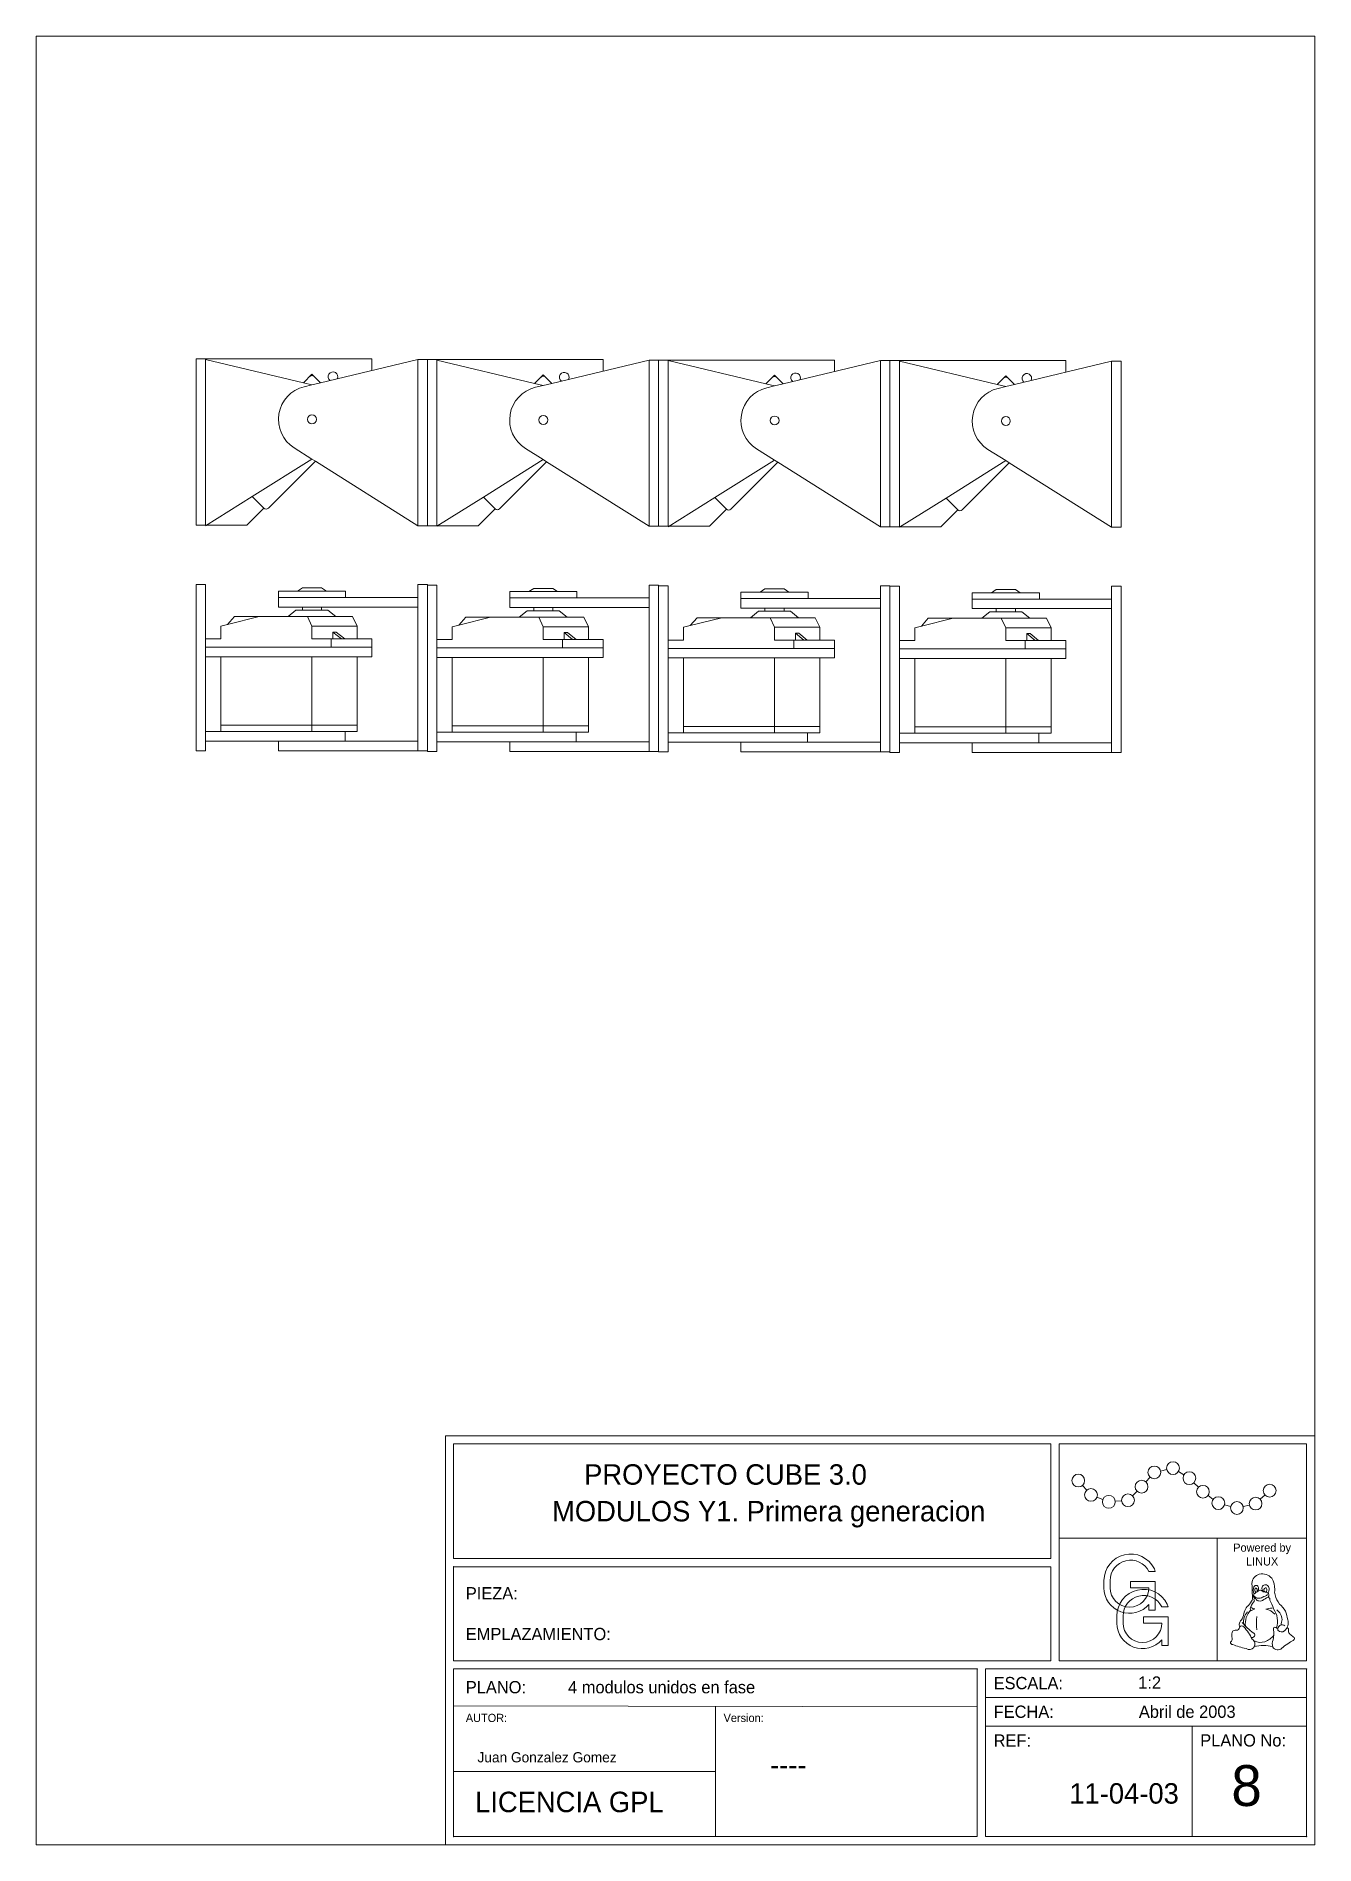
# Model space of a CAD drawing. Header units: millimetres. Extents: x 0 to 400, y 0 to 566.
import ezdxf

# ---------------------------------------------------------------- set-up
doc = ezdxf.new("R2010")
doc.units = ezdxf.units.MM
doc.layers.get('0').update_dxf_attribs({"linetype": 'CONTINUOUS'})
doc.layers.add('NULL', color=7, linetype='CONTINUOUS', lineweight=0)

msp = doc.modelspace()

# ---------------------------------------------------------------- linework, layer by layer
at = {"color": 0, "linetype": 'CONTINUOUS', "lineweight": 0}
for p, q in [((0, 566), (0, 0)), ((0, 566), (400, 566)), ((400, 566), (400, 0)), ((50.016807, 412.978151), (50.016807, 464.978151)), ((50.016807, 464.978151), (53.016807, 464.978151)), ((53.016807, 464.978151), (105.016807, 464.978151)), ((53.016807, 412.978151), (53.016807, 464.978151)), ((53.016807, 464.809079), (83.576772, 457.51118)), ((119.371075, 464.809079), (88.975467, 457.515895)), ((105.016807, 461.364887), (105.016807, 464.978151)), ((119.371075, 412.809079), (119.371075, 464.809079)), ((122.371075, 464.809079), (119.371075, 464.809079)), ((122.371075, 412.809079), (122.371075, 464.809079)), ((122.371075, 412.809079), (122.371075, 464.809079)), ((122.371075, 464.809079), (125.371075, 464.809079)), ((125.371075, 464.809079), (177.371075, 464.809079)), ((125.371075, 412.809079), (125.371075, 464.809079)), ((125.371075, 464.640007), (155.93104, 457.342108)), ((191.725343, 464.640007), (161.329735, 457.346823)), ((177.371075, 461.195815), (177.371075, 464.809079)), ((191.725343, 412.640007), (191.725343, 464.640007)), ((194.725343, 464.640007), (191.725343, 464.640007)), ((194.725343, 412.640007), (194.725343, 464.640007)), ((194.725343, 412.640007), (194.725343, 464.640007)), ((194.725343, 464.640007), (197.725343, 464.640007)), ((197.725343, 464.640007), (249.725343, 464.640007)), ((197.725343, 412.640007), (197.725343, 464.640007)), ((197.725343, 464.470935), (228.285308, 457.173036)), ((264.079611, 464.470935), (233.684003, 457.177751)), ((249.725343, 461.026743), (249.725343, 464.640007)), ((264.079611, 412.470935), (264.079611, 464.470935)), ((267.079611, 464.470935), (264.079611, 464.470935)), ((267.079611, 412.470935), (267.079611, 464.470935)), ((267.079611, 412.470935), (267.079611, 464.470935)), ((267.079611, 464.470935), (270.079611, 464.470935)), ((270.079611, 464.470935), (322.079611, 464.470935)), ((270.079611, 412.470935), (270.079611, 464.470935)), ((270.079611, 464.301863), (300.639576, 457.003964)), ((336.433879, 464.301863), (306.038271, 457.008679)), ((322.079611, 460.857671), (322.079611, 464.470935)), ((336.433879, 412.301863), (336.433879, 464.301863)), ((339.433879, 464.301863), (336.433879, 464.301863)), ((339.433879, 412.301863), (339.433879, 464.301863)), ((86.278477, 460.212885), (83.576772, 457.51118)), ((88.975467, 457.515895), (86.278477, 460.212885)), ((158.632745, 460.043813), (155.93104, 457.342108)), ((161.329735, 457.346823), (158.632745, 460.043813)), ((230.987013, 459.874741), (228.285308, 457.173036)), ((233.684003, 457.177751), (230.987013, 459.874741)), ((303.341281, 459.705669), (300.639576, 457.003964)), ((306.038271, 457.008679), (303.341281, 459.705669)), ((83.576772, 457.51118), (86.272676, 456.867382)), ((86.272676, 456.867382), (83.82862, 456.28095)), ((88.975467, 457.515895), (86.272676, 456.867382)), ((155.93104, 457.342108), (158.626944, 456.69831)), ((158.626944, 456.69831), (156.182888, 456.111878)), ((161.329735, 457.346823), (158.626944, 456.69831)), ((228.285308, 457.173036), (230.981212, 456.529238)), ((230.981212, 456.529238), (228.537156, 455.942806)), ((233.684003, 457.177751), (230.981212, 456.529238)), ((300.639576, 457.003964), (303.33548, 456.360166)), ((303.33548, 456.360166), (300.891424, 455.773734)), ((306.038271, 457.008679), (303.33548, 456.360166)), ((86.266289, 433.667942), (80.681034, 437.187133)), ((158.620557, 433.49887), (153.035302, 437.018061)), ((230.974825, 433.329798), (225.38957, 436.848989)), ((303.329093, 433.160726), (297.743838, 436.679917)), ((67.563621, 421.934935), (86.266289, 433.667942)), ((72.631316, 418.281452), (87.340783, 432.990919)), ((87.340783, 432.990919), (86.266289, 433.667942)), ((119.371075, 412.809079), (87.340783, 432.990919)), ((139.917889, 421.765863), (158.620557, 433.49887)), ((144.985584, 418.11238), (159.695051, 432.821847)), ((159.695051, 432.821847), (158.620557, 433.49887)), ((191.725343, 412.640007), (159.695051, 432.821847)), ((212.272157, 421.596791), (230.974825, 433.329798)), ((217.339852, 417.943308), (232.049319, 432.652775)), ((232.049319, 432.652775), (230.974825, 433.329798)), ((264.079611, 412.470935), (232.049319, 432.652775)), ((284.626425, 421.427719), (303.329093, 433.160726)), ((289.69412, 417.774236), (304.403587, 432.483703)), ((304.403587, 432.483703), (303.329093, 433.160726)), ((336.433879, 412.301863), (304.403587, 432.483703)), ((53.016807, 412.809079), (67.563621, 421.934935)), ((71.217103, 418.281453), (67.563621, 421.934935)), ((125.371075, 412.640007), (139.917889, 421.765863)), ((143.571371, 418.112381), (139.917889, 421.765863)), ((197.725343, 412.470935), (212.272157, 421.596791)), ((215.925639, 417.943309), (212.272157, 421.596791)), ((270.079611, 412.301863), (284.626425, 421.427719)), ((288.279907, 417.774237), (284.626425, 421.427719)), ((71.217103, 418.281453), (65.913802, 412.978151)), ((143.571371, 418.112381), (138.26807, 412.809079)), ((215.925639, 417.943309), (210.622338, 412.640007)), ((288.279907, 417.774237), (282.976606, 412.470935)), ((50.016807, 412.978151), (53.016807, 412.978151)), ((53.016807, 412.978151), (65.913802, 412.978151)), ((119.371075, 412.809079), (122.371075, 412.809079)), ((122.371075, 412.809079), (125.371075, 412.809079)), ((125.371075, 412.809079), (138.26807, 412.809079)), ((191.725343, 412.640007), (194.725343, 412.640007)), ((194.725343, 412.640007), (197.725343, 412.640007)), ((197.725343, 412.640007), (210.622338, 412.640007)), ((264.079611, 412.470935), (267.079611, 412.470935)), ((267.079611, 412.470935), (270.079611, 412.470935)), ((270.079611, 412.470935), (282.976606, 412.470935)), ((336.433879, 412.301863), (339.433879, 412.301863)), ((50.016807, 342.357571), (50.016807, 394.357571)), ((50.016807, 394.357571), (53.016807, 394.357571)), ((53.016807, 377.357571), (53.016807, 394.357571)), ((75.778477, 390.357571), (75.778477, 392.357571)), ((75.778477, 392.357571), (81.778477, 392.357571)), ((83.278477, 393.357571), (81.778477, 392.357571)), ((81.778477, 392.357571), (90.778477, 392.357571)), ((83.278477, 393.357571), (89.278477, 393.357571)), ((89.278477, 393.357571), (90.778477, 392.357571)), ((90.778477, 392.357571), (96.778477, 392.357571)), ((96.778477, 390.357571), (96.778477, 392.357571)), ((119.371075, 394.357571), (119.371075, 342.357571)), ((119.371075, 394.357571), (122.371075, 394.357571)), ((122.371075, 394.357571), (122.371075, 342.357571)), ((122.371075, 342.188499), (122.371075, 394.188499)), ((122.371075, 394.188499), (125.371075, 394.188499)), ((125.371075, 377.188499), (125.371075, 394.188499)), ((148.132745, 390.188499), (148.132745, 392.188499)), ((148.132745, 392.188499), (154.132745, 392.188499)), ((155.632745, 393.188499), (154.132745, 392.188499)), ((154.132745, 392.188499), (163.132745, 392.188499)), ((155.632745, 393.188499), (161.632745, 393.188499)), ((161.632745, 393.188499), (163.132745, 392.188499)), ((163.132745, 392.188499), (169.132745, 392.188499)), ((169.132745, 390.188499), (169.132745, 392.188499)), ((191.725343, 394.188499), (191.725343, 342.188499)), ((191.725343, 394.188499), (194.725343, 394.188499)), ((194.725343, 394.188499), (194.725343, 342.188499)), ((194.725343, 342.019427), (194.725343, 394.019427)), ((194.725343, 394.019427), (197.725343, 394.019427)), ((197.725343, 377.019427), (197.725343, 394.019427)), ((220.487013, 390.019427), (220.487013, 392.019427)), ((220.487013, 392.019427), (226.487013, 392.019427)), ((227.987013, 393.019427), (226.487013, 392.019427)), ((226.487013, 392.019427), (235.487013, 392.019427)), ((227.987013, 393.019427), (233.987013, 393.019427)), ((233.987013, 393.019427), (235.487013, 392.019427)), ((235.487013, 392.019427), (241.487013, 392.019427)), ((241.487013, 390.019427), (241.487013, 392.019427)), ((264.079611, 394.019427), (264.079611, 342.019427)), ((264.079611, 394.019427), (267.079611, 394.019427)), ((267.079611, 394.019427), (267.079611, 342.019427)), ((267.079611, 341.850355), (267.079611, 393.850355)), ((267.079611, 393.850355), (270.079611, 393.850355)), ((270.079611, 376.850355), (270.079611, 393.850355)), ((292.841281, 389.850355), (292.841281, 391.850355)), ((292.841281, 391.850355), (298.841281, 391.850355)), ((300.341281, 392.850355), (298.841281, 391.850355)), ((298.841281, 391.850355), (307.841281, 391.850355)), ((300.341281, 392.850355), (306.341281, 392.850355)), ((306.341281, 392.850355), (307.841281, 391.850355)), ((307.841281, 391.850355), (313.841281, 391.850355)), ((313.841281, 389.850355), (313.841281, 391.850355)), ((336.433879, 393.850355), (336.433879, 341.850355)), ((336.433879, 393.850355), (339.433879, 393.850355)), ((339.433879, 393.850355), (339.433879, 341.850355)), ((75.778477, 390.357571), (96.778477, 390.357571)), ((75.778477, 390.357571), (119.371075, 390.357571)), ((75.778477, 387.357571), (75.778477, 390.357571)), ((75.778477, 387.357571), (96.778477, 387.357571)), ((75.778477, 387.357571), (119.371075, 387.357571)), ((76.078477, 387.357571), (81.478477, 387.357571)), ((81.278477, 386.357571), (78.778477, 384.357571)), ((81.278477, 386.357571), (91.278477, 386.357571)), ((82.278477, 387.357571), (90.278477, 387.357571)), ((83.278477, 387.357571), (89.278477, 387.357571)), ((83.278477, 386.357571), (83.278477, 387.357571)), ((89.278477, 386.357571), (89.278477, 387.357571)), ((91.078477, 387.357571), (96.478477, 387.357571)), ((91.278477, 386.357571), (93.778477, 384.357571)), ((119.371075, 387.357571), (119.371075, 390.357571)), ((148.132745, 390.188499), (169.132745, 390.188499)), ((148.132745, 390.188499), (191.725343, 390.188499)), ((148.132745, 387.188499), (148.132745, 390.188499)), ((148.132745, 387.188499), (169.132745, 387.188499)), ((148.132745, 387.188499), (191.725343, 387.188499)), ((148.432745, 387.188499), (153.832745, 387.188499)), ((153.632745, 386.188499), (151.132745, 384.188499)), ((153.632745, 386.188499), (163.632745, 386.188499)), ((154.632745, 387.188499), (162.632745, 387.188499)), ((155.632745, 387.188499), (161.632745, 387.188499)), ((155.632745, 386.188499), (155.632745, 387.188499)), ((161.632745, 386.188499), (161.632745, 387.188499)), ((163.432745, 387.188499), (168.832745, 387.188499)), ((163.632745, 386.188499), (166.132745, 384.188499)), ((191.725343, 387.188499), (191.725343, 390.188499)), ((220.487013, 390.019427), (241.487013, 390.019427)), ((220.487013, 390.019427), (264.079611, 390.019427)), ((220.487013, 387.019427), (220.487013, 390.019427)), ((220.487013, 387.019427), (241.487013, 387.019427)), ((220.487013, 387.019427), (264.079611, 387.019427)), ((220.787013, 387.019427), (226.187013, 387.019427)), ((225.987013, 386.019427), (223.487013, 384.019427)), ((225.987013, 386.019427), (235.987013, 386.019427)), ((226.987013, 387.019427), (234.987013, 387.019427)), ((227.987013, 387.019427), (233.987013, 387.019427)), ((227.987013, 386.019427), (227.987013, 387.019427)), ((233.987013, 386.019427), (233.987013, 387.019427)), ((235.787013, 387.019427), (241.187013, 387.019427)), ((235.987013, 386.019427), (238.487013, 384.019427)), ((264.079611, 387.019427), (264.079611, 390.019427)), ((292.841281, 389.850355), (313.841281, 389.850355)), ((292.841281, 389.850355), (336.433879, 389.850355)), ((292.841281, 386.850355), (292.841281, 389.850355)), ((292.841281, 386.850355), (313.841281, 386.850355)), ((292.841281, 386.850355), (336.433879, 386.850355)), ((293.141281, 386.850355), (298.541281, 386.850355)), ((298.341281, 385.850355), (295.841281, 383.850355)), ((298.341281, 385.850355), (308.341281, 385.850355)), ((299.341281, 386.850355), (307.341281, 386.850355)), ((300.341281, 386.850355), (306.341281, 386.850355)), ((300.341281, 385.850355), (300.341281, 386.850355)), ((306.341281, 385.850355), (306.341281, 386.850355)), ((308.141281, 386.850355), (313.541281, 386.850355)), ((308.341281, 385.850355), (310.841281, 383.850355)), ((336.433879, 386.850355), (336.433879, 389.850355)), ((53.016807, 378.757571), (53.016807, 381.357571)), ((57.782074, 381.357571), (59.871116, 381.878927)), ((59.871116, 381.878927), (57.782074, 381.357571)), ((57.782074, 377.357571), (57.782074, 381.357571)), ((59.871116, 381.878927), (62.024715, 384.357571)), ((69.802889, 384.357571), (59.871116, 381.878927)), ((62.024715, 384.357571), (69.802889, 384.357571)), ((69.802889, 384.357571), (84.864263, 384.357571)), ((78.778477, 384.357571), (93.778477, 384.357571)), ((86.278477, 381.357571), (84.864263, 384.357571)), ((84.864263, 384.357571), (99.0064, 384.357571)), ((86.278477, 381.357571), (100.420613, 381.357571)), ((86.278477, 377.357571), (86.278477, 381.357571)), ((95.470865, 377.357571), (92.819215, 379.537352)), ((92.819215, 379.537352), (92.819215, 377.357571)), ((92.819215, 379.537352), (93.879875, 379.537352)), ((96.531525, 377.357571), (93.879875, 379.537352)), ((99.0064, 384.357571), (100.420613, 381.357571)), ((100.420613, 377.357571), (100.420613, 381.357571)), ((125.371075, 378.588499), (125.371075, 381.188499)), ((130.136342, 381.188499), (132.225384, 381.709855)), ((132.225384, 381.709855), (130.136342, 381.188499)), ((130.136342, 377.188499), (130.136342, 381.188499)), ((132.225384, 381.709855), (134.378983, 384.188499)), ((142.157157, 384.188499), (132.225384, 381.709855)), ((134.378983, 384.188499), (142.157157, 384.188499)), ((142.157157, 384.188499), (157.218531, 384.188499)), ((151.132745, 384.188499), (166.132745, 384.188499)), ((158.632745, 381.188499), (157.218531, 384.188499)), ((157.218531, 384.188499), (171.360668, 384.188499)), ((158.632745, 381.188499), (172.774881, 381.188499)), ((158.632745, 377.188499), (158.632745, 381.188499)), ((167.825133, 377.188499), (165.173483, 379.36828)), ((165.173483, 379.36828), (165.173483, 377.188499)), ((165.173483, 379.36828), (166.234143, 379.36828)), ((168.885793, 377.188499), (166.234143, 379.36828)), ((171.360668, 384.188499), (172.774881, 381.188499)), ((172.774881, 377.188499), (172.774881, 381.188499)), ((197.725343, 378.419427), (197.725343, 381.019427)), ((202.49061, 381.019427), (204.579652, 381.540783)), ((204.579652, 381.540783), (202.49061, 381.019427)), ((202.49061, 377.019427), (202.49061, 381.019427)), ((204.579652, 381.540783), (206.733251, 384.019427)), ((214.511425, 384.019427), (204.579652, 381.540783)), ((206.733251, 384.019427), (214.511425, 384.019427)), ((214.511425, 384.019427), (229.572799, 384.019427)), ((223.487013, 384.019427), (238.487013, 384.019427)), ((230.987013, 381.019427), (229.572799, 384.019427)), ((229.572799, 384.019427), (243.714936, 384.019427)), ((230.987013, 381.019427), (245.129149, 381.019427)), ((230.987013, 377.019427), (230.987013, 381.019427)), ((243.714936, 384.019427), (245.129149, 381.019427)), ((245.129149, 377.019427), (245.129149, 381.019427)), ((270.079611, 378.250355), (270.079611, 380.850355)), ((274.844878, 380.850355), (276.93392, 381.371711)), ((276.93392, 381.371711), (274.844878, 380.850355)), ((274.844878, 376.850355), (274.844878, 380.850355)), ((276.93392, 381.371711), (279.087519, 383.850355)), ((286.865693, 383.850355), (276.93392, 381.371711)), ((279.087519, 383.850355), (286.865693, 383.850355)), ((286.865693, 383.850355), (301.927067, 383.850355)), ((295.841281, 383.850355), (310.841281, 383.850355)), ((303.341281, 380.850355), (301.927067, 383.850355)), ((301.927067, 383.850355), (316.069204, 383.850355)), ((303.341281, 380.850355), (317.483417, 380.850355)), ((303.341281, 376.850355), (303.341281, 380.850355)), ((316.069204, 383.850355), (317.483417, 380.850355)), ((317.483417, 376.850355), (317.483417, 380.850355)), ((53.016807, 375.757571), (53.016807, 378.757571)), ((53.016807, 377.357571), (57.782074, 377.357571)), ((53.016807, 374.757571), (53.016807, 377.357571)), ((53.016807, 374.757571), (86.278477, 374.757571)), ((53.016807, 342.357571), (53.016807, 374.757571)), ((86.278477, 377.357571), (92.288885, 377.357571)), ((86.278477, 374.757571), (92.288885, 374.757571)), ((92.288885, 377.357571), (92.288885, 374.757571)), ((92.288885, 377.357571), (92.819215, 377.357571)), ((92.288885, 374.757571), (105.016807, 374.757571)), ((92.819215, 377.357571), (96.531525, 377.357571)), ((96.531525, 377.357571), (105.016807, 377.357571)), ((105.016807, 374.757571), (105.016807, 377.357571)), ((105.016807, 374.757571), (105.016807, 371.757571)), ((125.371075, 375.588499), (125.371075, 378.588499)), ((125.371075, 377.188499), (130.136342, 377.188499)), ((125.371075, 374.588499), (125.371075, 377.188499)), ((125.371075, 374.588499), (158.632745, 374.588499)), ((125.371075, 342.188499), (125.371075, 374.588499)), ((158.632745, 377.188499), (164.643153, 377.188499)), ((158.632745, 374.588499), (164.643153, 374.588499)), ((164.643153, 377.188499), (164.643153, 374.588499)), ((164.643153, 377.188499), (165.173483, 377.188499)), ((164.643153, 374.588499), (177.371075, 374.588499)), ((165.173483, 377.188499), (168.885793, 377.188499)), ((168.885793, 377.188499), (177.371075, 377.188499)), ((177.371075, 374.588499), (177.371075, 377.188499)), ((177.371075, 374.588499), (177.371075, 371.588499)), ((197.725343, 375.419427), (197.725343, 378.419427)), ((197.725343, 377.019427), (202.49061, 377.019427)), ((197.725343, 374.419427), (197.725343, 377.019427)), ((197.725343, 374.419427), (230.987013, 374.419427)), ((197.725343, 342.019427), (197.725343, 374.419427)), ((230.987013, 377.019427), (236.997421, 377.019427)), ((230.987013, 374.419427), (236.997421, 374.419427)), ((236.997421, 377.019427), (236.997421, 374.419427)), ((236.997421, 377.019427), (237.527751, 377.019427)), ((236.997421, 374.419427), (249.725343, 374.419427)), ((240.179401, 377.019427), (237.527751, 379.199208)), ((237.527751, 379.199208), (237.527751, 377.019427)), ((237.527751, 379.199208), (238.588411, 379.199208)), ((237.527751, 377.019427), (241.240061, 377.019427)), ((241.240061, 377.019427), (238.588411, 379.199208)), ((241.240061, 377.019427), (249.725343, 377.019427)), ((249.725343, 374.419427), (249.725343, 377.019427)), ((249.725343, 374.419427), (249.725343, 371.419427)), ((270.079611, 375.250355), (270.079611, 378.250355)), ((270.079611, 376.850355), (274.844878, 376.850355)), ((270.079611, 374.250355), (270.079611, 376.850355)), ((270.079611, 374.250355), (303.341281, 374.250355)), ((270.079611, 341.850355), (270.079611, 374.250355)), ((303.341281, 376.850355), (309.351689, 376.850355)), ((303.341281, 374.250355), (309.351689, 374.250355)), ((309.351689, 376.850355), (309.351689, 374.250355)), ((309.351689, 376.850355), (309.882019, 376.850355)), ((309.351689, 374.250355), (322.079611, 374.250355)), ((312.533669, 376.850355), (309.882019, 379.030136)), ((309.882019, 379.030136), (309.882019, 376.850355)), ((309.882019, 379.030136), (310.942679, 379.030136)), ((309.882019, 376.850355), (313.594329, 376.850355)), ((313.594329, 376.850355), (310.942679, 379.030136)), ((313.594329, 376.850355), (322.079611, 376.850355)), ((322.079611, 374.250355), (322.079611, 376.850355)), ((322.079611, 374.250355), (322.079611, 371.250355)), ((53.016807, 371.757571), (57.782074, 371.757571)), ((57.782074, 371.757571), (86.278477, 371.757571)), ((57.782074, 350.357571), (57.782074, 371.757571)), ((86.278477, 371.757571), (105.016807, 371.757571)), ((86.278477, 371.757571), (86.278477, 350.357571)), ((100.420613, 350.357571), (100.420613, 371.757571)), ((125.371075, 371.588499), (130.136342, 371.588499)), ((130.136342, 371.588499), (158.632745, 371.588499)), ((130.136342, 350.188499), (130.136342, 371.588499)), ((158.632745, 371.588499), (177.371075, 371.588499)), ((158.632745, 371.588499), (158.632745, 350.188499)), ((172.774881, 350.188499), (172.774881, 371.588499)), ((197.725343, 371.419427), (202.49061, 371.419427)), ((202.49061, 371.419427), (230.987013, 371.419427)), ((202.49061, 350.019427), (202.49061, 371.419427)), ((230.987013, 371.419427), (249.725343, 371.419427)), ((230.987013, 371.419427), (230.987013, 350.019427)), ((245.129149, 350.019427), (245.129149, 371.419427)), ((270.079611, 371.250355), (274.844878, 371.250355)), ((274.844878, 371.250355), (303.341281, 371.250355)), ((274.844878, 349.850355), (274.844878, 371.250355)), ((303.341281, 371.250355), (322.079611, 371.250355)), ((303.341281, 371.250355), (303.341281, 349.850355)), ((317.483417, 349.850355), (317.483417, 371.250355)), ((96.609405, 348.357571), (53.016807, 348.357571)), ((53.016807, 345.357571), (53.016807, 348.357571)), ((96.609405, 345.357571), (53.016807, 345.357571)), ((57.782074, 350.357571), (86.278477, 350.357571)), ((57.782074, 348.357571), (57.782074, 350.357571)), ((57.782074, 348.357571), (100.420613, 348.357571)), ((75.778477, 345.357571), (119.371075, 345.357571)), ((75.778477, 342.357571), (75.778477, 345.357571)), ((86.278477, 350.357571), (100.420613, 350.357571)), ((86.278477, 350.357571), (86.278477, 348.357571)), ((96.609405, 345.357571), (96.609405, 348.357571)), ((100.420613, 348.357571), (100.420613, 350.357571)), ((119.371075, 342.357571), (119.371075, 345.357571)), ((168.963673, 348.188499), (125.371075, 348.188499)), ((125.371075, 345.188499), (125.371075, 348.188499)), ((130.136342, 350.188499), (158.632745, 350.188499)), ((130.136342, 348.188499), (130.136342, 350.188499)), ((130.136342, 348.188499), (172.774881, 348.188499)), ((158.632745, 350.188499), (172.774881, 350.188499)), ((158.632745, 350.188499), (158.632745, 348.188499)), ((168.963673, 345.188499), (168.963673, 348.188499)), ((172.774881, 348.188499), (172.774881, 350.188499)), ((241.317941, 348.019427), (197.725343, 348.019427)), ((197.725343, 345.019427), (197.725343, 348.019427)), ((202.49061, 350.019427), (230.987013, 350.019427)), ((202.49061, 348.019427), (202.49061, 350.019427)), ((202.49061, 348.019427), (245.129149, 348.019427)), ((230.987013, 350.019427), (245.129149, 350.019427)), ((230.987013, 350.019427), (230.987013, 348.019427)), ((241.317941, 345.019427), (241.317941, 348.019427)), ((245.129149, 348.019427), (245.129149, 350.019427)), ((313.672209, 347.850355), (270.079611, 347.850355)), ((270.079611, 344.850355), (270.079611, 347.850355)), ((274.844878, 349.850355), (303.341281, 349.850355)), ((274.844878, 347.850355), (274.844878, 349.850355)), ((274.844878, 347.850355), (317.483417, 347.850355)), ((303.341281, 349.850355), (317.483417, 349.850355)), ((303.341281, 349.850355), (303.341281, 347.850355)), ((313.672209, 344.850355), (313.672209, 347.850355)), ((317.483417, 347.850355), (317.483417, 349.850355)), ((50.016807, 342.357571), (53.016807, 342.357571)), ((75.778477, 342.357571), (119.371075, 342.357571)), ((119.371075, 342.357571), (122.371075, 342.357571)), ((122.371075, 342.188499), (125.371075, 342.188499)), ((168.963673, 345.188499), (125.371075, 345.188499)), ((148.132745, 345.188499), (191.725343, 345.188499)), ((148.132745, 342.188499), (148.132745, 345.188499)), ((148.132745, 342.188499), (191.725343, 342.188499)), ((191.725343, 342.188499), (191.725343, 345.188499)), ((191.725343, 342.188499), (194.725343, 342.188499)), ((194.725343, 342.019427), (197.725343, 342.019427)), ((241.317941, 345.019427), (197.725343, 345.019427)), ((220.487013, 345.019427), (264.079611, 345.019427)), ((220.487013, 342.019427), (220.487013, 345.019427)), ((220.487013, 342.019427), (264.079611, 342.019427)), ((264.079611, 342.019427), (264.079611, 345.019427)), ((264.079611, 342.019427), (267.079611, 342.019427)), ((267.079611, 341.850355), (270.079611, 341.850355)), ((313.672209, 344.850355), (270.079611, 344.850355)), ((292.841281, 344.850355), (336.433879, 344.850355)), ((292.841281, 341.850355), (292.841281, 344.850355)), ((292.841281, 341.850355), (336.433879, 341.850355)), ((336.433879, 341.850355), (336.433879, 344.850355)), ((336.433879, 341.850355), (339.433879, 341.850355)), ((128, 127.999984), (400, 127.999984)), ((128, 0), (128, 127.999984)), ((130.56, 125.439984), (317.439984, 125.439984)), ((130.56, 89.6), (130.56, 125.439984)), ((317.439984, 125.439984), (317.439984, 89.6)), ((397.439984, 125.439984), (319.999984, 125.439984)), ((319.999984, 125.439984), (319.999984, 57.6)), ((397.439984, 125.439984), (397.439984, 57.6)), ((400, 127.999984), (400, 0)), ((347.128572, 113.562254), (348.46544, 115.049798)), ((351.75166, 116.984576), (353.701014, 117.43181)), ((357.356422, 116.83531), (359.062474, 115.791576)), ((362.17604, 113.326958), (363.583554, 111.906076)), ((327.32207, 112.49929), (328.64414, 110.99858)), ((331.83222, 108.778144), (333.69823, 108.058418)), ((337.557312, 107.505022), (339.550384, 107.671354)), ((342.959538, 109.250028), (344.375622, 110.662368)), ((366.603386, 109.301796), (368.215706, 108.1184)), ((382.947802, 108.140976), (384.420134, 109.494576)), ((371.763174, 106.429834), (373.698324, 105.924666)), ((377.580804, 105.875456), (379.528136, 106.331416)), ((319.999984, 95.9748), (397.439984, 95.9748)), ((369.50416, 95.9748), (369.50416, 57.599984)), ((369.50416, 95.9748), (397.439984, 95.9748)), ((130.559984, 87.04), (130.559984, 57.6)), ((317.439984, 89.6), (130.56, 89.6)), ((130.56, 87.04), (317.439984, 87.04)), ((317.439984, 87.04), (317.439984, 57.6)), ((348.121226, 85.571814), (350.041242, 85.571814)), ((349.802866, 86.41263), (350.041242, 85.571814)), ((334.041242, 82.691822), (334.041242, 80.451814)), ((335.961242, 82.691822), (335.961242, 80.451814)), ((342.361242, 80.451814), (342.361242, 82.371814)), ((342.361242, 82.371814), (350.041242, 82.371814)), ((348.121226, 80.451814), (342.361242, 80.451814)), ((350.041242, 82.371814), (350.041242, 80.451814)), ((350.041242, 73.411814), (350.041242, 80.451814)), ((348.12125, 75.25243), (348.121226, 73.411814)), ((352.170594, 74.51883), (354.09061, 74.51883)), ((353.852234, 75.359654), (354.09061, 74.51883)), ((338.09061, 71.638838), (338.09061, 69.398838)), ((340.01061, 71.638838), (340.01061, 69.398838)), ((346.41061, 69.398838), (346.41061, 71.31883)), ((346.41061, 71.31883), (354.09061, 71.31883)), ((352.170594, 69.398838), (346.41061, 69.398838)), ((348.121226, 73.411814), (350.041242, 73.411814)), ((354.09061, 71.31883), (354.09061, 69.398838)), ((354.09061, 62.358838), (354.09061, 69.398838)), ((352.170618, 64.199446), (352.170594, 62.358838)), ((352.170594, 62.358838), (354.09061, 62.358838)), ((130.559984, 57.6), (317.439984, 57.6)), ((397.439984, 57.599984), (319.999984, 57.599984)), ((130.56, 55.04), (294.399984, 55.04)), ((130.56, 55.04), (130.56, 2.56)), ((294.4, 55.04), (294.4, 2.56)), ((296.959984, 55.04), (296.959984, 2.56)), ((397.439984, 55.04), (296.959984, 55.04)), ((397.439984, 2.56), (397.439984, 55.04)), ((296.959984, 46.08), (397.439984, 46.08)), ((130.56, 43.52), (294.4, 43.225136)), ((212.48, 43.37256), (212.48, 2.56)), ((296.959984, 37.12), (397.439984, 37.12)), ((361.599968, 37.12), (361.599968, 2.56)), ((130.56, 22.96628), (212.48, 22.96628)), ((0, 0), (368.852302, 0)), ((400, 0), (128, 0)), ((130.56, 2.56), (294.399984, 2.56)), ((296.959984, 2.56), (397.439984, 2.56))]:
    msp.add_line(p, q, dxfattribs=at)
for centre, radius in [((86.278477, 446.070749), 1.4), ((158.632745, 445.901677), 1.4), ((230.987013, 445.732605), 1.4), ((303.341281, 445.563533), 1.4), ((355.650368, 117.879046), 2), ((326, 114), 2), ((345.791706, 112.07471), 2), ((349.802306, 116.53734), 2), ((360.768528, 114.74784), 2), ((329.96621, 109.49787), 2), ((335.56424, 107.33869), 2), ((341.543456, 107.837686), 2), ((364.991068, 110.485194), 2), ((369.828024, 106.935002), 2), ((381.475468, 106.787374), 2), ((385.892468, 110.848178), 2), ((375.633474, 105.419496), 2)]:
    msp.add_circle(centre, radius, dxfattribs=at)
for centre, radius, start, end in [((86.278477, 458.798671), 1, 45, 135), ((92.85457, 459.435067), 1.5, 333.644472, 233.340714), ((158.632745, 458.629599), 1, 45, 135), ((165.208838, 459.265995), 1.5, 333.644472, 233.340714), ((230.987013, 458.460527), 1, 45, 135), ((237.563106, 459.096923), 1.5, 333.644472, 233.340714), ((303.341281, 458.291455), 1, 45, 135), ((309.917374, 458.927851), 1.5, 333.644472, 233.340714), ((86.278477, 446.070749), 10.5, 103.492593, 237.785544), ((158.632745, 445.901677), 10.5, 103.492593, 237.785544), ((230.987013, 445.732605), 10.5, 103.492593, 237.785544), ((303.341281, 445.563533), 10.5, 103.492593, 237.785544), ((71.924209, 418.988559), 1, 225, 315), ((144.278477, 418.819487), 1, 225, 315), ((216.632745, 418.650415), 1, 225, 315), ((288.987013, 418.481343), 1, 225, 315), ((342.361242, 82.691822), 8.32, 26.565052, 180), ((342.361242, 82.691822), 6.4, 26.565052, 180), ((342.041242, 80.451814), 8, 180, 319.464203), ((342.041242, 80.451814), 6.080008, 180, 0), ((346.41061, 71.638838), 8.32, 26.565052, 180), ((1558.3532, 127.93104), 1178.94248, 182.241974, 182.432632), ((383.454832, 81.654736), 3.145504, 105.141426, 177.151825), ((383.257712, 79.776368), 2.51, 156.653992, 208.87178), ((381.637664, 80.437696), 0.761296, 7.042039, 154.03331), ((382.153216, 79.73104), 0.963328, 150.122559, 232.263321), ((383.173216, 76.79104), 2.708352, 110.308441, 135.823502), ((381.526032, 80.09136), 0.24, 63.315994, 150.122559), ((381.319536, 79.680512), 0.699824, 344.291351, 63.315994), ((380.5588, 79.730976), 1.454352, 337.953156, 350.503693), ((380.753216, 80.25104), 1.663728, 324.260376, 9.688787), ((382.953216, 78.69104), 0.963328, 30.362411, 138.366455), ((383.575568, 80.93448), 3.872944, 39.750774, 104.082336), ((384.565312, 80.277088), 1.134016, 70.849289, 190.29921), ((385.484912, 80.42856), 2.065936, 188.835068, 217.230103), ((384.753216, 79.73104), 0.721104, 103.180428, 235.625168), ((384.273216, 79.81104), 0.776656, 291.832794, 46.369446), ((384.64352, 80.199472), 0.24, 46.369446, 103.180428), ((384.21, 79.978784), 1.55072, 311.96637, 62.028458), ((379.837088, 79.688448), 7.6788, 1.511741, 28.998495), ((390.388224, 79.186032), 2.960176, 166.221954, 199.230667), ((346.41061, 71.638838), 6.4, 26.565052, 180), ((381.70656, 71.797696), 3.936864, 136.02916, 164.481079), ((371.673216, 81.344368), 9.912688, 316.580536, 328.811554), ((385.313216, 63.57104), 11.03776, 111.917084, 121.21302), ((380.713216, 74.01104), 0.888144, 144.162354, 215.837646), ((388.39512, 70.677696), 9.243392, 141.980042, 155.362579), ((378.423216, 77.41104), 2.10544, 325.253204, 13.178191), ((381.11112, 74.842608), 1.034848, 202.234314, 274.55069), ((381.579888, 77.969136), 0.790528, 116.205345, 233.820374), ((383.502304, 80.461952), 3.620416, 225.244156, 244.809341), ((381.753216, 76.85104), 0.8, 143.130096, 216.869904), ((377.553216, 73.29104), 5.38472, 38.746292, 48.61388), ((382.376832, 77.161888), 0.8, 218.746292, 251.565079), ((382.063504, 77.403008), 0.24, 244.809341, 261.619019), ((382.393216, 79.64104), 2.502176, 261.619019, 300.32196), ((382.833216, 78.53104), 2.243216, 251.565079, 291.991119), ((383.777632, 77.273984), 0.24, 110.92012, 120.32196), ((388.472544, 70.576976), 7.585392, 114.49633, 129.250107), ((381.17608, 84.0796), 7.04592, 290.920135, 304.759796), ((383.847328, 76.250224), 2.928416, 62.638962, 91.23098), ((386.841216, 66.88304), 7.171024, 91.662132, 107.262512), ((383.571152, 68.288272), 5.561296, 44.859322, 78.149399), ((384.884656, 78.125328), 0.788592, 308.966309, 66.964958), ((385.229632, 77.698784), 0.24, 294.032593, 308.966309), ((385.393216, 76.85104), 0.57272, 335.224854, 77.905243), ((379.028768, 72.233264), 8.158464, 11.150778, 32.452042), ((381.8128, 69.919968), 6.511008, 341.889526, 36.699142), ((395.94664, 80.394592), 8.634096, 194.64917, 215.906265), ((384.721216, 69.97904), 6.823024, 27.135887, 51.665436), ((346.09061, 69.398838), 8, 180, 319.464203), ((346.09061, 69.398838), 6.080008, 180, 0), ((375.490368, 68.136752), 0.98288, 261.565582, 359.666901), ((377.259888, 68.93104), 0.954528, 155.224854, 224.077087), ((381.693216, 67.08104), 5.757824, 140.143463, 156.997406), ((377.18024, 67.711808), 0.821952, 37.398586, 149.334335), ((394.987824, 84.705872), 23.299584, 220.509583, 232.218262), ((370.233216, 74.075648), 7.777024, 334.85437, 350.940155), ((382.768864, 69.553648), 5.09568, 138.486633, 185.200317), ((363.273216, 55.73104), 19.176656, 26.778839, 40.601295), ((384.253216, 69.27104), 5.996336, 135.270264, 187.859848), ((399.266896, 69.029984), 17.516272, 172.187378, 185.56601), ((387.553216, 67.61104), 0.521536, 57.528809, 212.471191), ((388.661024, 68.779744), 1.102864, 221.3573, 258.974304), ((385.953216, 70.33104), 3.805264, 3.012788, 56.142891), ((389.779264, 67.492016), 1.344912, 50.583836, 193.807632), ((382.623216, 71.226032), 7.163792, 339.926117, 354.432648), ((388.295328, 69.488144), 3.358864, 310.421143, 16.658829), ((381.473216, 69.13104), 10.1264, 7.489953, 23.020285), ((390.813216, 67.19104), 0.975296, 344.538788, 58.775948), ((374.221792, 63.25104), 0.567408, 166.12233, 279.272614), ((372.532352, 64.555376), 1.631312, 314.263245, 19.168976), ((378.113216, 65.61104), 4.073328, 162.276764, 187.334381), ((375.5448, 64.326832), 2.844624, 94.003441, 117.456375), ((385.488608, 91.61104), 31.004128, 248.872269, 256.922272), ((380.427648, 67.885568), 2.96168, 263.500458, 273.980042), ((379.480832, 62.841504), 1.780976, 321.426331, 59.183372), ((380.5288, 65.619536), 0.696368, 278.624359, 74.6427), ((382.953968, 67.766512), 4.435472, 243.687195, 288.934387), ((383.993216, 50.00104), 12.37104, 76.918594, 103.712036), ((382.530992, 68.953264), 5.69528, 289.085358, 323.568298), ((389.894624, 62.90456), 3.186864, 157.365326, 198.543854), ((375.833216, 66.29104), 11.32784, 349.007477, 5.267697), ((389.596144, 68.075424), 1.44184, 218.847504, 307.466949), ((395.363216, 56.116032), 7.827312, 119.463425, 136.630661), ((396.42584, 56.626592), 7.99248, 113.231583, 127.926872), ((393.618224, 67.16104), 1.879136, 187.030472, 222.519806), ((396.053216, 69.78104), 5.452016, 225.520187, 239.342636), ((392.983216, 64.53104), 0.63064, 297.377716, 62.622295), ((379.5456, 62.786272), 1.695904, 234.185532, 321.521088), ((388.438832, 62.850336), 1.836144, 211.49704, 312.242767)]:
    msp.add_arc(centre, radius, start, end, dxfattribs=at)
for p in [(130.56, 87.04), (130.56, 55.04), (294.399984, 55.04), (397.439984, 55.04), (130.56, 2.56), (397.439984, 2.56)]:
    msp.add_point(p, dxfattribs=at)

# ---------------------------------------------------------------- texts
at = {"color": 0, "linetype": 'CONTINUOUS', "lineweight": 0, "width": 100}
for s, insert, char_height, attachment_point in [('PROYECTO\\~CUBE\\~3.0', (171.41332, 112.605636), 6.4, 7), ('MODULOS\\~Y1.\\~Primera\\~generacion', (161.383044, 99.286782), 6.4, 7), ('Powered\\~by', (383.511312, 90.95832), 2.56, 8), ('LINUX', (383.511312, 87.37432), 2.56, 8), ('PIEZA:', (134.4, 76.8), 3.84, 7), ('EMPLAZAMIENTO:', (134.4, 64), 3.84, 7), ('PLANO:', (134.4, 47.36), 3.84, 7), ('4\\~modulos\\~unidos\\~en\\~fase', (166.4, 47.36), 3.84, 7), ('ESCALA:', (299.52, 48.64), 3.84, 7), ('1:2', (344.76016, 48.871884), 3.84, 7), ('AUTOR:', (134.4, 38.4), 2.56, 7), ('Version:', (215.04, 38.4), 2.56, 7), ('FECHA:', (299.52, 39.68), 3.84, 7), ('Abril\\~de\\~2003', (344.959984, 39.68), 3.84, 7), ('REF:', (299.52, 30.72), 3.84, 7), ('PLANO\\~No:', (364.159984, 30.72), 3.84, 7), ('Juan\\~Gonzalez\\~Gomez', (138.061356, 25.755502), 3.2, 7), ('----', (229.580144, 21.83197), 6.4, 7), ('11-04-03', (323.199984, 12.8), 6.4, 7), ('LICENCIA\\~GPL', (137.31381, 10.128974), 6.4, 7)]:
    msp.add_mtext(s, dxfattribs=dict(at, insert=insert, char_height=char_height, attachment_point=attachment_point))
at = {"layer": 'NULL', "color": 0, "linetype": 'CONTINUOUS', "lineweight": 0, "insert": (373.888218, 11.970442), "char_height": 12.8, "width": 100, "attachment_point": 7}
msp.add_mtext('8', dxfattribs=at)

doc.saveas('drawing.dxf')
